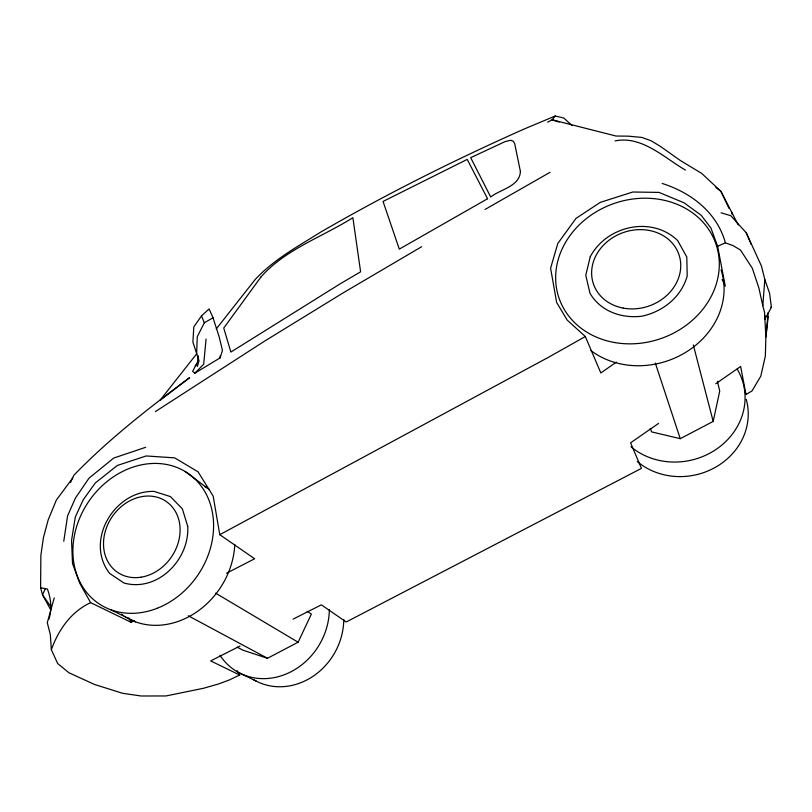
<?xml version="1.0" encoding="UTF-8"?>
<svg xmlns="http://www.w3.org/2000/svg" width="812" height="812" viewBox="0 0 812 812"><rect width="100%" height="100%" fill="white"/><g stroke="black" fill="none" stroke-linecap="round" stroke-linejoin="round"><path stroke-width="1.22" d="M50.151 608.807L42.518 594.81L40.6 587.766L40.864 555.286L43.452 537.524L48.182 519.893L56.353 500.07L72.755 477.953M768.152 312.6L765.878 336.878L765.34 356.072L760.793 376.189L752.024 390.927L745.995 394.53L744.726 390.968M196.656 352.946L197.265 336.736L204.33 322.78L213.018 317.766L209.07 308.946L201.488 315.919L193.794 326.962L192.891 342.146L199.011 360.67L197.377 366.527M765.878 336.878L764.528 312.285L762.813 305.718L764.813 279.561L761.483 266.113L746.269 232.831L730.77 215.677L721.066 212.815M206.065 339.051L203.68 364.243L194.778 373.226L192.667 371.338L197.549 361.939L198.189 355.788M765.97 336.797L768.243 316.274M63.772 541.249L67.579 515.935L75.374 498.162L88.995 478.177L113.721 458.059L145.713 447.29M765.422 315.909L764.752 319.481L771.4 307.312L769.603 293.315L764.813 279.561M650.29 428.371L651.63 431.893L680.253 438.683L713.19 421.408L719.726 391.1L717.422 381.285M48.882 619.231C52.151 609.426 50.994 598.576 47.401 589.025L40.6 587.766M54.231 597.906L47.289 622.662L50.324 634.578L51.359 649.712L57.662 663.526L68.827 672.701L94.486 684.465L122.47 693.255L141.075 695.996L166.013 695.955L203.406 688.292L218.54 683.968L229.339 679.959L239.713 675.016L237.145 670.702M194.778 373.226L220.123 357.869L222.458 350.337L219.067 336.493L213.018 317.766M45.228 588.893L42.518 594.81L50.994 606.868M70.522 482.399L73.811 475.294C109.052 438.916 149.012 407.857 189.561 377.722L160.065 400.286L196.748 353.717M237.256 647.194L242.829 650.138L267.483 658.278L298.116 642.221L311.372 614.075L307.159 611.294M51.359 649.712C58.454 629.858 71.03 611.7 90.629 602.656L131.128 622.307L134.487 620.581M216.256 328.941L255.272 279.409C273.959 259.393 298.501 246.026 321.491 231.633C387.192 193.662 455.106 159.71 524.44 128.895L555.225 116.004L563.772 118.004L572.084 125.576M555.225 116.004L552.079 119.79L547.653 122.176M195.184 365.755L197.184 364.273M616.389 362.111L600.829 372.952L585.32 336.523L567.223 320.121L556.626 302.46L550.597 268.183L557.803 243.468L575.982 218.398L600.281 202.381L632.781 192.018L659.029 192.403L684.059 202.817L701.213 215.292L710.896 227.969L717.635 246.3L725.268 286.179L722.132 279.511M658.613 423.377L630.579 442.824L641.46 468.372L346.216 621.992L321.349 604.828L293.122 619.13M715.707 383.761L740.625 366.476L745.995 394.53M155.386 411.582L264.468 341.202L342.979 292.98L421.661 246.706M485.048 209.455L550.028 172.317M585.32 336.523L548.029 357.534L219.768 534.692L213.18 496.132L198.067 471.843L174.651 457.866L146.231 455.948L117.314 465.469L95.298 482.978L83.189 499.837L75.293 517.061L71.547 540.467L72.522 563.558L79.667 583.067L90.629 602.656M226.568 573.211L254.643 558.768L219.768 534.692M240.027 646.037L210.663 660.917L239.713 675.016M717.635 246.3L725.39 242.808L733.216 245.691L740.514 250.066L752.328 268.264L758.895 288.016L762.813 305.718M615.08 140.892C641.916 135.482 664.003 157.63 685.399 170.063M770.852 307.149L771.4 307.312M559.143 122.094L552.079 119.79L616.044 136.04L628.498 136.162L641.896 137.441L651.214 140.841L660.136 146.221L680.354 160.512L701.73 173.433L720.954 191.378L738.26 224.985M662.135 183.441C691.256 192.677 716.955 212.419 725.39 242.808M110.868 609.792L135.533 621.85M239.57 673.006L256.379 681.207M188.222 615.74L267.483 658.278M215.647 593.166L298.116 642.221M185.177 471.518L206.877 487.758M715.869 187.399L720.954 191.378L728.963 208.339M128.864 617.851L131.128 622.307M746.269 232.831L751.222 244.402M201.488 315.919L204.33 322.78M655.304 363.045L680.253 438.683M693.306 344.938L713.19 421.408M731.612 211.993L732.211 214.439M220.093 355.94L220.123 357.869M234.78 544.466A76.369 64.361 -55.8 0 1 195.022 613.07A76.369 64.361 -55.8 0 1 124.429 616.298M123.404 615.618A76.369 64.361 -55.8 0 1 121.404 614.176M204.776 486.561A76.369 64.361 -55.8 0 1 208.917 489.057M343.77 619.566A63.143 56.089 -59.5 0 1 312.732 676.497A63.143 56.089 -59.5 0 1 253.273 679.482M329.367 609.599A64.889 57.256 -58.9 0 1 286.311 673.94A64.889 57.256 -58.9 0 1 219.991 655.335M746.228 399.321A65.833 59.783 -12.7 0 1 715.687 467.144A65.833 59.783 -12.7 0 1 637.308 461.561M737.205 369.125A67.711 61.164 -13.7 0 1 718.275 447.859A67.711 61.164 -13.7 0 1 630.985 446.793M721.066 269.929A80.165 69.7 -18.4 0 1 686.13 352.083A80.165 69.7 -18.4 0 1 590.791 350.5M520.401 171.413C519.853 186.415 500.253 189.338 490.702 196.971L470.686 157.68L505.105 141.603L510.484 140.283L513.022 141.024L514.635 143.369L520.401 171.413M187.734 526.46C189.622 559.529 157.721 592.395 123.962 583.016L109.65 573.434C84.316 540.883 114.421 490.306 154.036 491.402L170.449 496.589L182.395 508.941L187.734 526.46M590.243 256.734L585.777 275.278L589.969 293.274C600.616 311.483 621.86 318.751 642.099 316.162C663.069 311.554 681.268 297.101 687.206 276.009L686.8 256.968L677.665 240.575C651.691 215.393 606.635 225.756 590.243 256.734M260.926 277.034L223.757 328.048L230.862 352.063L340.401 283.682L360.609 271.817L352.875 217.697C322.222 237.074 285.327 249.243 260.926 277.034M487.565 198.747L399.301 249.122L383.051 201.437L467.225 159.406L487.565 198.747M157.244 608.259A78.957 65.823 -55.3 0 0 195.936 479.953A78.957 65.823 -55.3 0 0 76.531 526.907A78.957 65.823 -55.3 0 0 157.244 608.259M140.973 577.21A42.995 35.829 -55.3 0 0 175.372 511.438A42.995 35.829 -55.3 0 0 109.052 521.903A42.995 35.829 -55.3 0 0 140.973 577.21M614.633 342.542A82.997 71.497 -19.2 0 0 716.955 247.224A82.997 71.497 -19.2 0 0 580.854 223.341A82.997 71.497 -19.2 0 0 614.633 342.542M623.23 308.103A45.198 38.915 -19.2 0 0 679.583 256.724A45.198 38.915 -19.2 0 0 605.742 242.961A45.198 38.915 -19.2 0 0 623.23 308.103"/></g></svg>
